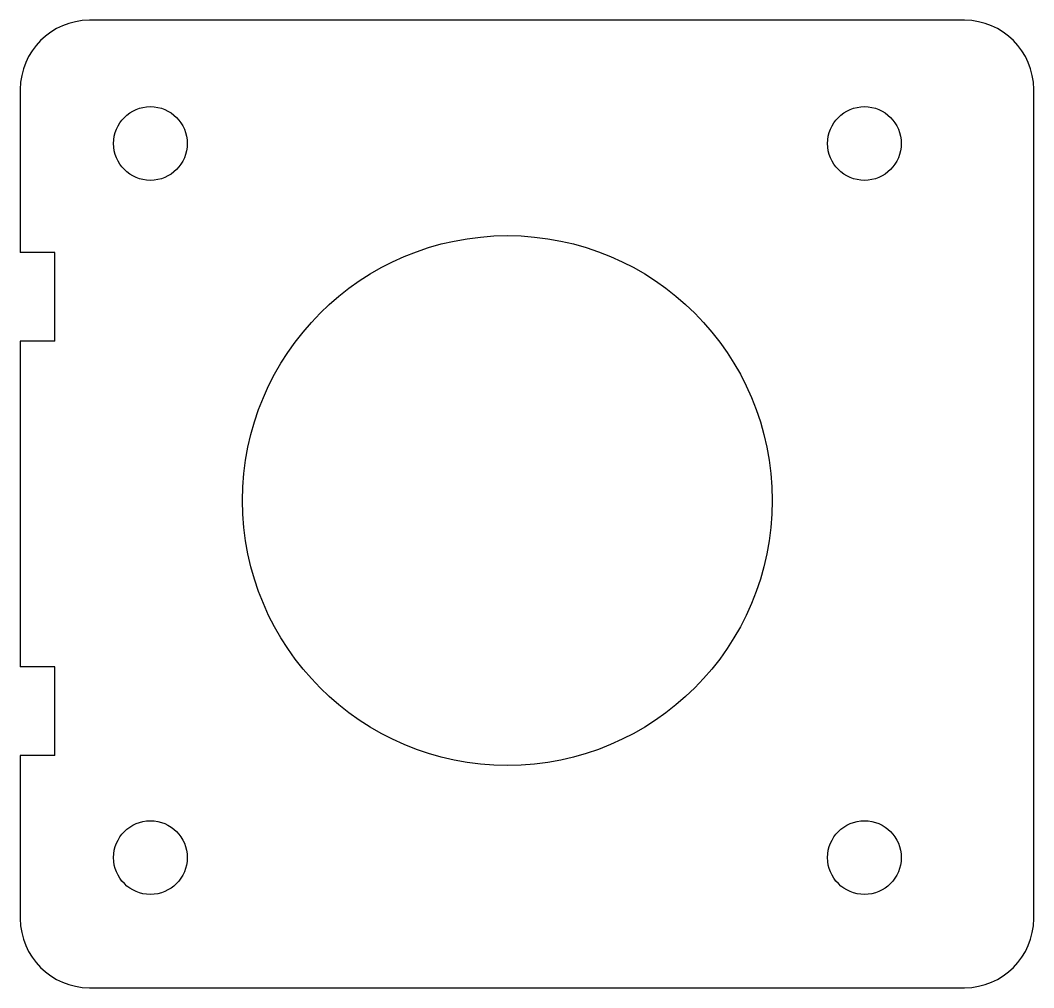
# Model space of a CAD drawing. Header units: millimetres. Extents: x 0 to 44, y -42 to 0.
import ezdxf

# ---------------------------------------------------------------- set-up
doc = ezdxf.new("R2010")
doc.units = ezdxf.units.MM

msp = doc.modelspace()

# ---------------------------------------------------------------- linework, layer by layer
at = {"color": 7, "linetype": 'Continuous', "lineweight": 25}
for p, q in [((41, 0), (3, 0)), ((0, -3), (0, -10.075)), ((44, -39), (44, -3)), ((1.5, -10.075), (0, -10.075)), ((1.5, -13.925), (1.5, -10.075)), ((1.5, -13.925), (0, -13.925)), ((0, -13.925), (0, -28.075)), ((1.5, -28.075), (0, -28.075)), ((1.5, -31.925), (1.5, -28.075)), ((1.5, -31.925), (0, -31.925)), ((0, -31.925), (0, -39)), ((3, -42), (41, -42))]:
    msp.add_line(p, q, dxfattribs=at)
for centre, radius in [((5.65, -5.35), 1.6), ((36.65, -5.35), 1.6), ((21.15, -20.85), 11.5), ((5.65, -36.35), 1.6), ((36.65, -36.35), 1.6)]:
    msp.add_circle(centre, radius, dxfattribs=at)
for centre, start, end in [((3, -3), 90, 180), ((41, -3), 0, 90), ((3, -39), 180, 270), ((41, -39), 270, 0)]:
    msp.add_arc(centre, 3, start, end, dxfattribs=at)

doc.saveas('drawing.dxf')
